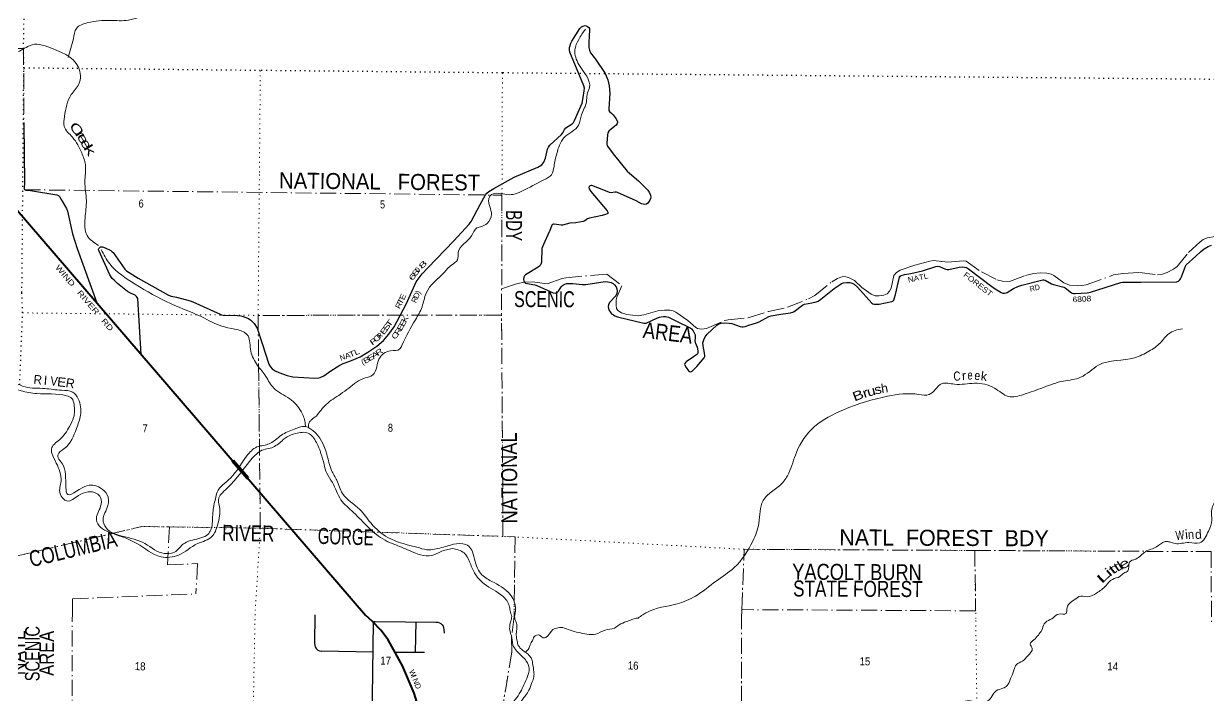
# Model space of a CAD drawing. Header units: feet. Extents: x -256679 to 5, y -731788 to -547785.
# Drawn here: x -218432 to -192535, y -641305 to -626621 of the extents above; entities that cross this region are included whole.
import ezdxf
from ezdxf.enums import TextEntityAlignment as Align

# ---------------------------------------------------------------- set-up
doc = ezdxf.new("R2010")
doc.units = ezdxf.units.FT
doc.header["$LTSCALE"] = 70
doc.linetypes.add('DOT_DASHED', pattern=[7.7, 5, -1.2, 0.3, -1.2])
doc.linetypes.add('DOTTED', pattern=[1.5, 0.3, -1.2])
for name, color, linetype, lineweight in [('26', 7, 'Continuous', 40), ('29', 7, 'Continuous', 25), ('39', 7, 'Continuous', 13), ('44', 7, 'DOT_DASHED', 13), ('6', 7, 'DOTTED', 25), ('61', 7, 'Continuous', 13), ('7', 7, 'DOTTED', 13)]:
    doc.layers.add(name, color=color, linetype=linetype, lineweight=lineweight)
for name, color, linetype in [('27', 7, 'Continuous'), ('30', 7, 'Continuous'), ('41', 7, 'Continuous')]:
    doc.layers.add(name, color=color, linetype=linetype)

msp = doc.modelspace()

# ---------------------------------------------------------------- linework, layer by layer
at = {"layer": '26'}
for points in [[(-223577.8, -625035.2), (-223290.29, -625265.98), (-223172.51, -625369.86), (-223081.5, -625459.85), (-222965.86, -625588.42), (-210959.29, -639555.81)], [(-209535.69, -645375.04), (-209527.87, -643187.62), (-209528.63, -643163.43), (-209584.32, -642516.16), (-209707.37, -641878.27), (-209896.42, -641256.72), (-210149.4, -640658.35), (-210463.54, -640089.69), (-210622.8, -639882.34), (-210802.86, -639692.78), (-210959.29, -639555.81)]]:
    msp.add_lwpolyline(points, dxfattribs=at)
at = {"layer": '29'}
for p, q in [((-212064.45, -639545.75), (-212072.29, -640163.7)), ((-210825.75, -642984.61), (-210787.9, -639707.53)), ((-210744.57, -639688.1), (-209421.24, -639702.98)), ((-209860.1, -639698.05), (-209873.64, -640363.67)), ((-210796.39, -640364.02), (-211919.24, -640342.74)), ((-210311.24, -640365.39), (-209671.37, -640362.87))]:
    msp.add_line(p, q, dxfattribs=at)
for points in [[(-206308.5, -628554.18), (-206225.62, -628360.54), (-206198.42, -628236.37), (-206176.82, -628092.32), (-206174.13, -628027.5), (-206184.73, -627977.4), (-206490.92, -627244.76), (-206498.94, -627195.62), (-206497.14, -627145.2), (-206472.29, -627045.16), (-206452.15, -627001.15), (-206274.31, -626723.42), (-206240.7, -626689.64), (-206209.22, -626673.43), (-206159.73, -626662.63), (-206132.56, -626666.48), (-206103.94, -626678.84), (-206079.65, -626702.24), (-206064.35, -626729.25), (-206062.62, -626765.99), (-206080.62, -627025.61), (-206076.95, -627143.4), (-206064.35, -627201.02), (-206039.82, -627258.5), (-205930.69, -627398.87), (-205719.09, -627707.45), (-205659.46, -627847.44), (-205630.66, -627977.09), (-205616.8, -628145.67), (-205642.36, -628479.47), (-205637.86, -628517.29), (-205627.85, -628539.45), (-205571.28, -628582.11), (-205543.23, -628611.28), (-205477.7, -628704.56), (-205452.51, -628763.98), (-205450.71, -628783.78), (-205457.35, -628803.14), (-205481.3, -628837.8), (-205584.39, -628918.41), (-205641.46, -628972.85), (-205661.25, -629008.86), (-205671.73, -629052.53), (-205686.45, -629232.14), (-205685.54, -629255.56), (-205673.18, -629290.5), (-205519.58, -629503.83), (-205238.36, -629842.56), (-205191.37, -629888.93), (-204988.54, -630055.32), (-204790.65, -630261.6), (-204751.59, -630317.94), (-204728.2, -630373.76), (-204724.6, -630416.97), (-204731.79, -630445.78), (-204745.56, -630482.58), (-204787.58, -630544.82), (-204818.17, -630566.43), (-204862.02, -630574.07), (-204890.15, -630570.03), (-204922.54, -630559.22), (-205042.8, -630496.17), (-205448.91, -630312.54), (-205470.5, -630305.34), (-205506.49, -630301.74), (-205588.49, -630320.37), (-205625.26, -630314.34), (-205745.66, -630262.98), (-206010.36, -630159.49), (-206024.15, -630158.96), (-206046.35, -630163.09), (-206058.94, -630170.29), (-206075.25, -630199.86), (-206069.74, -630231.51), (-206031.19, -630290.81), (-205673.73, -630712.55), (-205658.56, -630739.29), (-205658.56, -630751.9), (-205664.99, -630768.74), (-205678.35, -630778.91), (-205715.69, -630794.2), (-205782.4, -630814.21), (-206061.65, -630870.74), (-206087.29, -630877.93), (-206105.08, -630887.24), (-206166.02, -630931.96), (-206180.87, -630939.16), (-206202.75, -630947.14), (-206357.85, -630973.79), (-206490.52, -630984.92), (-206649.99, -631027.48), (-206665.38, -631028.29), (-206682.04, -631028.29), (-206833.2, -631003.08), (-206848.93, -631003.09), (-206864.23, -631008.85), (-206875.03, -631014.79), (-206883.58, -631028.29), (-206938.09, -631167.27), (-206941.65, -631175.03)], [(-218445.91, -628781.96), (-218426.12, -628814.37), (-218417.12, -630096.42), (-218423.42, -630224.26), (-218421.62, -630236.86), (-218412.62, -630249.47), (-218383.83, -630260.27), (-218279.46, -630265.67), (-217709.31, -630360.64), (-217673.03, -630375.51), (-217647.83, -630397.12), (-217611.34, -630462.76), (-217496.67, -630663.61), (-217474.84, -630721.72), (-217367.87, -631218.05), (-217262.78, -631534.33), (-216834.54, -632726.41)], [(-211717, -634208.74), (-211521.19, -634084.42), (-211450.31, -634050.6), (-211304.56, -633999.09), (-211076.01, -633902.95), (-210904.88, -633805.71), (-210708.9, -633672.46), (-210563.99, -633551.07), (-210449.77, -633409.57), (-210334.33, -633248.01), (-210065.82, -632737.79), (-209854.41, -632268.34), (-209789.36, -632174.34), (-209720.97, -632091.51), (-209594.54, -631959.93), (-209027.17, -631366.16), (-208693.45, -631007.53), (-208650.34, -630944.28), (-208455.22, -630572.48), (-208338.01, -630361), (-208303.86, -630323.29), (-208265.17, -630290.88), (-208156.29, -630222.92), (-207711.25, -629976.52), (-207191.75, -629759.69), (-207103.11, -629703.64), (-207058.59, -629648.05), (-207023.65, -629563.35), (-206983.01, -629363.55), (-206961.9, -629320.68), (-206929.03, -629273.52), (-206676.65, -629042.82), (-206647.4, -629005.23), (-206611.96, -628934.22), (-206577.22, -628899), (-206444.05, -628812.57), (-206409.77, -628778.58), (-206388.27, -628740.54), (-206308.5, -628554.18)], [(-206941.65, -631175.03), (-207066.93, -631448.5), (-207090.08, -631499.16), (-207101.13, -631539.76), (-207113.89, -631833.5), (-207128.78, -631884.49), (-207137.77, -631900.7), (-207146.77, -631915.11), (-207186.64, -631943.93), (-207463.31, -632109.96), (-207481.48, -632131.18), (-207497.68, -632159.99), (-207504.88, -632212.21), (-207501.28, -632242.82), (-207494.08, -632266.23), (-207463.47, -632291.97), (-207260.14, -632331.06), (-207211.96, -632347.4), (-206854.5, -632507.13), (-206814.76, -632512.93), (-206791.36, -632507.53), (-206758.97, -632491.32), (-206737.27, -632469.66), (-206682.93, -632374.82), (-206656.4, -632345.47), (-206633, -632329.26), (-206600.61, -632313.06), (-206562.87, -632301.41), (-206430.48, -632302.27), (-206212.27, -632322.99), (-206139.93, -632322.06), (-205718.84, -632260.84), (-205659.21, -632264.93), (-205590.17, -632280.65), (-205543.38, -632300.46), (-205512.79, -632327.46), (-205483.18, -632374.73), (-205462.4, -632417.5), (-205458.8, -632466.12), (-205462.4, -632516.53), (-205483.62, -632568.73)], [(-215863.36, -633857.04), (-215939.74, -632630.94), (-215965.28, -632586.65), (-215996.24, -632557.72), (-216099.5, -632511.49), (-216159.63, -632475.02), (-216382.77, -632302.16), (-216454.17, -632229.82), (-216494.34, -632190.52), (-216545.71, -632109.84), (-216788.3, -631578.58), (-216793.96, -631553.09), (-216789.45, -631535.09), (-216752.47, -631503.35), (-216730.97, -631497.27), (-216706.68, -631499.08), (-216650.52, -631519.55), (-216530.33, -631581.91), (-216497.04, -631607.11), (-216476.4, -631625.31), (-216219.91, -631988.85), (-216180.68, -632027.72), (-215931.46, -632183.1), (-215268.87, -632554.25), (-215210.21, -632576.69), (-215088.35, -632599.33), (-214791.11, -632680.3), (-214731.56, -632701.04), (-214137.89, -632972.01), (-214106.4, -632984.62), (-214068.13, -632991.37), (-213759.32, -632998.04), (-213685.32, -633008.03), (-213633.13, -633022.43), (-213573.75, -633042.24), (-213518.15, -633067.25), (-213467.57, -633101.66), (-213391.99, -633179.09), (-213329.01, -633276.32), (-213215.76, -633615.81), (-213071.64, -634066.94), (-213037.48, -634126.22), (-212997.89, -634165.84), (-212936.71, -634209.05), (-212855.14, -634249.62), (-212673.98, -634313.49), (-212548.25, -634340.25), (-212069.34, -634371.11), (-211979.36, -634363.91), (-211950.77, -634357.15), (-211867.79, -634317.09), (-211717, -634208.74)], [(-192808.46, -631701.49), (-192707.69, -631608.57), (-192625.4, -631546.09), (-192539.02, -631493.87), (-192467.63, -631463.75)], [(-202580.08, -633209.76), (-202413.58, -633161.05), (-202353.69, -633135.99), (-202139.55, -633024.35), (-202089.06, -633008.05), (-201881.6, -632972.53), (-201669.87, -632945.12), (-201619.81, -632930.18), (-201588.89, -632912.71), (-201403.58, -632774.84), (-201364.85, -632756.06), (-201203.82, -632725.16), (-201109.31, -632702.04), (-201060.73, -632685.83), (-201040.15, -632674.69), (-200717.12, -632411.65), (-200584.75, -632320.31), (-200554.16, -632302.3), (-200511.69, -632290.08), (-200433.59, -632278.9), (-200368.81, -632280.7), (-200323.15, -632292.15), (-200277.03, -632316.71), (-200202.9, -632384.76), (-199889.85, -632731.53), (-199871.24, -632745.27), (-199840.65, -632752.47), (-199767.99, -632754.16), (-199732.67, -632750.67), (-199455.66, -632694.9), (-199424.95, -632680.44), (-199412.36, -632667.84), (-199391.7, -632618.28), (-199373.92, -632542.66), (-199286.95, -632162.53), (-199271.99, -632142.05), (-199250.4, -632127.64), (-199199.43, -632108.41), (-199174.82, -632102.43), (-199040.28, -632079.85), (-198780.13, -632021.46), (-198488.29, -631927.77), (-198450.88, -631924.57), (-198414.51, -631929.57), (-198283.14, -631985.39), (-198245.81, -631993), (-198205.76, -631992.6), (-197977.82, -631942.79), (-197918.74, -631938.58), (-197862.95, -631943.98), (-197823.36, -631952.99), (-197775.98, -631977.15), (-197270, -632368.95), (-197217.98, -632403.21), (-197066.65, -632494.99), (-197027.06, -632511.2), (-196987.76, -632512.19), (-196955.08, -632507.6), (-196929.89, -632496.79), (-196792.87, -632412.39), (-196696.85, -632365.35), (-196612.56, -632336.28), (-196153.39, -632221.3), (-196128.2, -632219.5), (-196100.42, -632225.34), (-195961.74, -632305.94), (-195918.09, -632323.28), (-195693.61, -632385.17), (-195661.02, -632398.83), (-195524.45, -632504.01), (-195508.26, -632511.21), (-195483.2, -632518.68), (-195443.47, -632520.22), (-195179.95, -632505.23), (-195107.86, -632491.42), (-194445.63, -632278.94), (-194410.54, -632271.74), (-194386.09, -632270.36), (-194008.96, -632272.5), (-193226.3, -632263.4), (-193205.75, -632257.35), (-193187.75, -632248.35), (-193158.96, -632221.34), (-193139.16, -632197.93), (-193123.56, -632157.62), (-193034.79, -631918.83), (-193019.24, -631895.86), (-192808.46, -631701.49)], [(-205483.62, -632568.73), (-205615.36, -632709.2), (-205644.57, -632763.26), (-205652.26, -632810.05), (-205647.76, -632849.65), (-205632.46, -632894.68), (-205614.06, -632919.93), (-205578.48, -632963.11), (-205540.69, -632990.11), (-205506.49, -633009.92), (-205454.07, -633029.39), (-204874.86, -633166.58), (-204845.16, -633170.19), (-204825.25, -633166.97), (-204588.02, -633058.09), (-204535.64, -633040.54), (-204497.85, -633031.54), (-204445.66, -633024.33), (-204404.71, -633026.05), (-204371.88, -633029.74), (-204335.89, -633038.74), (-204172.07, -633117.07), (-203862.6, -633272.84), (-203832.92, -633292.64), (-203793.88, -633335.25), (-203764.53, -633391.68), (-203752.83, -633420.49), (-203751.29, -633490.18), (-203758.23, -633557.34), (-203753.59, -633590.13), (-203705.84, -633695.17), (-203695.25, -633775.22), (-203697.05, -633816.64), (-203704.25, -633838.24), (-203717.44, -633850.92), (-203839.96, -633944.28), (-203941.78, -634007.51), (-203954.38, -634018.31), (-203976.79, -634049.33), (-203983.17, -634070.53), (-203981.37, -634090.34), (-203952.7, -634135.85), (-203895, -634212.78), (-203873.4, -634227.19), (-203848.53, -634230.11), (-203815.82, -634216.38), (-203713.43, -634113.02), (-203556.62, -633924.4), (-203544.09, -633899.47), (-203542.29, -633883.26), (-203550.36, -633826.53), (-203580.83, -633667.86), (-203581.88, -633598.76), (-203565.68, -633533.93), (-203533.29, -633470.91), (-203488.63, -633409.84), (-203281.35, -633213.42), (-203246.82, -633189.06), (-203184.18, -633166.6), (-203115.8, -633159.4), (-203009.56, -633166.18), (-202950.24, -633177.4), (-202768.49, -633240.43), (-202734.3, -633245.83), (-202706.45, -633246.73), (-202660.51, -633240.43), (-202580.08, -633209.76)], [(-210787.9, -639707.53), (-210779.3, -639697.45), (-210768.51, -639692.72), (-210759.06, -639690.02), (-210744.57, -639688.1)], [(-209421.24, -639702.98), (-209374.87, -639708.93), (-209343.84, -639718.38), (-209311.46, -639738.62), (-209284.48, -639765.62), (-209264.24, -639792.61), (-209253.45, -639819.61), (-209245.36, -639862.8), (-209241.31, -639943.79)], [(-212072.29, -640163.7), (-212067.37, -640216.45), (-212059.27, -640246.14), (-212037.69, -640282.59), (-212001.26, -640316.33), (-211963.49, -640335.23), (-211919.24, -640342.74)]]:
    msp.add_lwpolyline(points, dxfattribs=at)
at = {"layer": '39'}
for points in [[(-223493.31, -616215.91), (-223411.55, -616747.28), (-223399.78, -617022.32), (-223188.96, -617485.67), (-223067.52, -617599.07), (-223056.62, -617735.63), (-222833.41, -618156.94), (-222474.25, -618390.74), (-222168.72, -618559.87), (-221808.24, -618877.97), (-221460.01, -619220.04), (-221409, -619601.78), (-221326.54, -620062.04), (-221127.98, -620553.39), (-221347.36, -621125.51), (-221268.84, -621334.89), (-220999.3, -621489.67), (-220663.45, -621630.96), (-220379.35, -621966.48), (-220209.28, -622262.91), (-220231.34, -622505.56), (-220498.51, -622792.31), (-220705.52, -623081.57), (-220693.77, -623358.62), (-220567.34, -623596.49), (-220324.99, -623885.51), (-220260.55, -624098.77), (-220253.57, -624468.1), (-220146.66, -624882.41), (-219992.85, -625204.8), (-219553.12, -625641.97), (-219481.57, -625965.67), (-219444.28, -626309.16), (-219444.81, -626616.21), (-219521.93, -626723.94), (-219517.31, -626892.55), (-219277.67, -627025.01), (-218625.68, -627265.27), (-218341.62, -627119.14), (-218144.6, -627068.61), (-217904.37, -627128.82), (-217236.01, -627573.93), (-217225.02, -627943.29), (-217393.42, -628172.67), (-217539.8, -628651.08), (-217545.59, -628865.77), (-217365, -629104.1), (-217163.2, -629444.95), (-217083.08, -629702.5), (-217094.24, -630081.71), (-217061.44, -630483.36), (-217090.75, -630874.45), (-217043.72, -631252.14), (-216798.96, -631471.16)], [(-209446.33, -623189.92), (-209953.88, -623191.69), (-210717.51, -623109.04), (-211388.85, -623025.15), (-212182.07, -623124.87), (-212708.84, -623266.96), (-213255.8, -623424.93), (-213508.79, -623695.75), (-213688.41, -624069.53), (-213829.04, -624337.27), (-214035.14, -624516.17), (-214593.72, -625109.54), (-215014.6, -625547.53), (-215177.26, -625811.07), (-215360.25, -626106.56), (-215693.38, -626364.66), (-216140.21, -626543.54), (-216545.49, -626550.18), (-217031.36, -626598.29), (-217277.13, -626722.67), (-217345.25, -626954.9), (-217399.04, -627153.13), (-217461.43, -627363.11)], [(-223590.02, -626036.77), (-223429.6, -626217.58), (-223103.47, -626322.67), (-222781.18, -626405.64), (-222528.12, -626612.46), (-222518.55, -626911.57), (-222736.12, -627264.96), (-222619.89, -627522.82), (-222530.69, -627652), (-222368.5, -627932.32), (-222051.57, -628177.8), (-221711.93, -628590.05), (-221316.66, -629309.82), (-221060.65, -629887.93), (-220861.81, -630102.33), (-220754.93, -630277.82), (-220616.94, -630571.98), (-220422.68, -630854.57), (-220128.7, -630965.41), (-219913.63, -630915.03), (-219696.98, -630914.84), (-219690.2, -631065.41), (-219940.49, -631251.96), (-219999.38, -631337.76), (-220026.16, -631423.83), (-220230.27, -631604.75), (-220481.69, -631927.76), (-220479.22, -632114.42), (-220355.12, -632390.4), (-220138.53, -632641.07), (-219850.01, -632926.45), (-219823.36, -633101.27), (-219903.19, -633293.27), (-220212.9, -633629.83), (-220572.79, -633970), (-220666.14, -634099.66), (-220557.55, -634311.29), (-220325.66, -634409.56), (-220111.99, -634284.92), (-219767.08, -634301.86), (-219234.35, -634408.67), (-218490.06, -634647.7), (-218143.5, -634706.8), (-217493.94, -634756.39), (-217380.07, -634813.54), (-217331.01, -634946.4), (-217339.37, -635229.3), (-217429.25, -635425.22), (-217648.33, -635718.4), (-217826.53, -635919.6), (-217815.24, -636010), (-217718.74, -636227.55), (-217615.69, -636623.77), (-217636, -636896.54), (-217486.86, -637056.33), (-217231.11, -636938.06), (-216837.52, -636889.18), (-216754, -636978.18), (-216749.59, -637172.88), (-216842.29, -637467.12), (-216751.38, -637632.44), (-216561.68, -637738.39), (-215955.88, -637986.3), (-215428.67, -638275.69), (-215047.23, -638240.75), (-214629.89, -637989.37), (-214315.68, -637835.47), (-214195.24, -637583.61), (-214153.74, -637174.56), (-214166.23, -636985.8), (-214089.12, -636880.09), (-213820.05, -636605.39), (-213372.18, -636057.25), (-213255.05, -635963.91), (-212975.5, -635877.95), (-212757.5, -635715.21), (-212672.72, -635651.7), (-212489.6, -635582.99), (-212212.68, -635573.27), (-212031.81, -635777.48), (-211865.25, -636256.51), (-211804.66, -636449.68), (-211683.96, -636651.38), (-211496.49, -637028.23), (-211223.95, -637305.46), (-210532.88, -637915.32), (-210339, -638001.23), (-210001.13, -638140.53), (-209510.53, -638248.99), (-209319.27, -638166.31), (-209059.88, -638092.22)], [(-206152.94, -626742.81), (-206297.88, -626965.14), (-206382.02, -627193.22), (-206292.4, -627515.07), (-206063.88, -628022.72), (-206115.55, -628171.57), (-206128.85, -628326.84), (-206235.28, -628615.32), (-206301.79, -628841.44), (-206616.62, -629112.05), (-206777.88, -629459.68), (-206838.37, -629740.14), (-206892.03, -629922.32), (-207059.47, -630035.31), (-207542.98, -630284.12), (-207728.11, -630352.81), (-207916.67, -630351.23), (-208229.83, -630376.71), (-208264.54, -630450.67), (-208205.14, -630788.32), (-208301.09, -630990.21), (-208417.97, -631053.46), (-208522.56, -631086.7), (-208642.34, -631258.28), (-208932.23, -631625.12), (-208951.63, -631787.52), (-209072.86, -631892.87), (-209232.66, -632052.08), (-209633.65, -632510.3), (-209722.37, -632808.58), (-209867.15, -633092.35), (-210162.67, -633653.8), (-210213.49, -633735.66), (-210410.37, -633770.13), (-210666.7, -633958.64), (-210714.23, -634126.82), (-210805.97, -634304.66), (-210968.97, -634365.51), (-211323.87, -634587.31), (-211505.51, -634720.25), (-211820.33, -634946.4), (-212031.05, -635199.51)], [(-207699.19, -639585.2), (-207687.32, -639326.42), (-207760.64, -639148.68), (-208149.28, -638840.38), (-208386.81, -638695.9), (-208488.1, -638572.64), (-208623.2, -638170.13), (-208702.41, -638045.04), (-208834.37, -637991.76), (-209101.41, -638019.62), (-209415.06, -638105.3), (-209565.69, -638126.11), (-209779.99, -638084.18), (-210474.19, -637853.6), (-210838.74, -637543.49), (-211082.99, -637240.41), (-211465.28, -636892.03), (-211589.28, -636604.01), (-211699.86, -636390.35), (-211807.22, -636030.22), (-212111.9, -635515.91), (-212287.7, -635426.14), (-212520.91, -635488.41), (-212796.8, -635616.54), (-212930.07, -635721.79), (-213151.67, -635834.33), (-213302.37, -635863.17), (-213530.53, -636041.88), (-213911.92, -636556.46), (-214203.36, -636867.09), (-214240.65, -637009.26), (-214297.29, -637309.82), (-214340.54, -637688.76), (-214405.55, -637786.55), (-214556.64, -637863.55), (-214912.65, -637976.97), (-214999.5, -638048.49), (-215080.5, -638140.13), (-215203.33, -638195.29), (-215411.94, -638193.55), (-215837.29, -637957.19), (-216682.48, -637548.73), (-216695.89, -637472.36), (-216590.99, -637158.16), (-216607.07, -636919.2), (-216760.27, -636765.4), (-217095.07, -636740.52), (-217489.51, -636891.74), (-217506.89, -636809.32), (-217518.19, -636478.09), (-217590.41, -636234.65), (-217677.64, -636109.49), (-217683.18, -636051.25), (-217551.65, -635913.87), (-217277.2, -635474.66), (-217190.52, -635180.37), (-217239.7, -634820.73), (-217356.88, -634677.26), (-217605.3, -634637.05), (-217970.08, -634597.87), (-218399.08, -634562.17), (-218676.98, -634447.46), (-219497.97, -634265.98), (-220012.85, -634183.4), (-220414.62, -634250.28), (-220514.63, -634215.32), (-220556.04, -634128.68), (-220541.51, -634068.59), (-220347.76, -633927.73), (-220028.17, -633609.31), (-219780.28, -633228.07), (-219756.08, -632969.38), (-219900.2, -632689.22), (-220230.75, -632391.44), (-220388.67, -632081.06), (-220326.51, -631840.75), (-219954.1, -631442.5), (-219927.36, -631362.45), (-219656.31, -631091.78), (-219626.02, -630825.12), (-219783.86, -630747.54), (-220011.18, -630823.9), (-220242.16, -630858.09), (-220371.73, -630758.67), (-220589.19, -630369.52), (-220725.03, -630057.32), (-220844.77, -629982.06), (-220975.67, -629800.34), (-221251.94, -629246.14), (-221537.93, -628653.72), (-221855.4, -628229.62)], [(-216738.16, -631560.62), (-216551.32, -631870.37), (-215995.3, -632314.53), (-215220.44, -632738.45), (-214476.85, -633061.76), (-214043.11, -633252.04), (-213527.15, -633447.01), (-213465.69, -633778.66), (-213317.82, -634090.97), (-213139.26, -634331.28), (-212962.87, -634591.64), (-212615.71, -634821.33), (-212369.24, -635098.34), (-212280.96, -635339.9), (-212273.3, -635426.08)], [(-193102.01, -633288.96), (-193397.81, -633398.86), (-193577.98, -633596.03), (-193832.28, -633782.55), (-194146.4, -633924.42), (-194934.12, -634086.4), (-195325.49, -634352.04), (-195703.32, -634435.17), (-196139.79, -634574), (-196576.37, -634726.88), (-196903.72, -634770.3), (-197209.13, -634587.12), (-197645.6, -634483.12), (-198083.09, -634503.54), (-198355.82, -634491.22), (-198638.64, -634729.68), (-198861.28, -634725.81), (-199545.67, -634764.23), (-200509.04, -635063.21), (-201141.97, -635429.18), (-201539.85, -635995.8), (-201704.05, -636445.97), (-201860.41, -636675.46), (-202082.56, -636854.21), (-202266.72, -637049.35), (-202359.03, -637538.25), (-202492.68, -637932.49), (-202900.7, -638513.07), (-203294.31, -638806.79), (-203742.36, -639134.17), (-204149, -639305.37), (-204812.55, -639492.47), (-204897.82, -639543.8), (-205000.75, -639617.39)], [(-212031.05, -635199.51), (-212148.13, -635286.83), (-212188.67, -635338.67), (-212205.14, -635444.83)], [(-196062.61, -639686.28), (-195926.61, -639609.04), (-195799.57, -639529.83), (-195644.98, -639515.07), (-195621.85, -639386.82), (-195546.71, -639275.06), (-195423.65, -639191.81), (-195365.11, -639148.14), (-195176.57, -639151.73), (-194977.3, -639071.12), (-194775.37, -638910.25), (-194629.05, -638769.71), (-194468.76, -638706.11), (-194381.89, -638632.58), (-194293.23, -638585.16), (-194257.55, -638394.81), (-194120.57, -638325.71), (-193910.61, -638164.92), (-193664.97, -638056.59), (-193477.48, -637943.77), (-193377.25, -637952.64), (-193257.17, -637987.76), (-192960.08, -637964.16), (-192721.41, -637970.17), (-192530.73, -637714.89), (-192454.52, -637474.7), (-192464.86, -637269.92), (-192366.64, -637035.93), (-192182.77, -636634.09), (-192022.96, -636472.87), (-191819.73, -636398.31), (-191732.5, -636387.57)], [(-209059.88, -638092.22), (-208803.93, -638192.7), (-208685.15, -638384.35), (-208574.82, -638628.1), (-208366.17, -638868.67), (-207959.15, -639136.99), (-207818.47, -639348.89), (-207797.3, -639457.43), (-207759.21, -639584.87)], [(-203440.61, -646774.09), (-203582.01, -646607.43), (-203785.54, -646440.98), (-203976.76, -646264.84), (-204134.11, -646027.48), (-204272.38, -645822.79), (-204403.12, -645702.59), (-204611.6, -645499.87), (-204816.72, -645319.32), (-204892.28, -645230.83), (-205014.18, -645082.8), (-205056.63, -644959.15), (-205144.32, -644806.1), (-205252.26, -644592.25), (-205305.49, -644494.38), (-205440.35, -644309.85), (-205545.18, -644194.42), (-205602.18, -644088.41), (-205632.27, -644021.31), (-205651.29, -643986.65), (-205770.78, -643892.87), (-205853.35, -643838.29), (-205977.56, -643768.46), (-206106.83, -643666.37), (-206192.69, -643587.61), (-206313.89, -643483.75), (-206393.69, -643403.17), (-206470.24, -643280.54), (-206595.98, -643194.6), (-206771.06, -643014.93), (-206917.52, -642816.01), (-206975.35, -642738.07), (-207207.15, -642510.59), (-207356.5, -642341.69), (-207526.4, -642190.26), (-207596.95, -642067.8), (-207704.01, -641960.34), (-207754.66, -641910.7), (-207852.3, -641755.35), (-207802.57, -641564.15), (-207683.24, -641391.02), (-207572.33, -641231.7), (-207497.58, -641075.34), (-207415.99, -640891.09), (-207380.76, -640715.52), (-207444.18, -640555.14), (-207533.4, -640454.21), (-207681.21, -640301.42), (-207745.22, -640161.09), (-207758.29, -640060.37), (-207808.22, -639850.22), (-207783.23, -639682.38), (-207759.21, -639584.87)], [(-207699.19, -639585.2), (-207691.71, -639636.87), (-207667.68, -639705.8), (-207648.55, -639804.69), (-207652.32, -639864.78), (-207663.99, -639988.86), (-207643.86, -640121.89), (-207618.54, -640214.94), (-207568.31, -640278.61), (-207499.94, -640338.79), (-207427.32, -640391.08), (-207351.53, -640471.54), (-207317.61, -640544.77), (-207302.3, -640637.53), (-207278.7, -640788.72), (-207279.94, -640899.06), (-207319.77, -641026.33), (-207386.86, -641194.95), (-207460.37, -641309.21), (-207529.17, -641399.52), (-207589.78, -641484.05), (-207648.98, -641588.68), (-207667.24, -641664.41), (-207675.96, -641756.47), (-207650.23, -641835.48), (-207544.75, -641928.85), (-207448.88, -642007.89), (-207330.92, -642153.8), (-207228.63, -642287.22), (-207112.32, -642421.04), (-207007.49, -642536.46), (-206908.56, -642647.7), (-206829.41, -642750.34), (-206736.72, -642869.43), (-206655.39, -642966.11), (-206554.74, -643087.44), (-206476.83, -643163.95), (-206400.39, -643222.37), (-206307.28, -643327.42), (-206260.35, -643366.91), (-206188.08, -643431.22), (-206144.86, -643460.57), (-206050.27, -643515.5), (-205989.03, -643545.37), (-205921.18, -643623.6), (-205849.11, -643762.16)], [(-207462.95, -640361.55), (-207391.98, -640279.72), (-207374.72, -640238.08), (-207346.68, -640170.67), (-207302.2, -640089.69), (-207274.28, -640026.28), (-207156.96, -639989.56), (-207076.45, -640046.08), (-207016.14, -640039.81), (-206864.83, -639869.62), (-206745.38, -639828.94), (-206647.09, -639825.78), (-206486.42, -639882.63), (-206303.5, -639932.1), (-206120.16, -639967.53), (-205931.87, -639971), (-205722.72, -639878.75), (-205517, -639834.56), (-205414.81, -639767.3), (-205254.31, -639693.7), (-205134.81, -639651.02), (-205041.99, -639619.82), (-205000.75, -639617.39)], [(-202793.49, -647862.01), (-202777.82, -647814.8), (-202737.47, -647737.71), (-202573.26, -647674.26), (-202458.35, -647651.51), (-202351.69, -647636.55), (-202223.36, -647634.26), (-202091.61, -647652.14), (-201904.15, -647683.68), (-201772.75, -647713.59), (-201602.01, -647700.49), (-201445.47, -647693), (-201292.28, -647663.34), (-201205.87, -647587.59), (-201073.82, -647527.22), (-200881.64, -647398.35), (-200806.01, -647280.15), (-200729.78, -647073.66), (-200733.07, -646981.25), (-200657.2, -646855.03), (-200672.21, -646752.25), (-200665.78, -646601.93), (-200559.17, -646452.51), (-200488.55, -646368.28), (-200419.22, -646191.69), (-200286.29, -646169.47), (-200168.9, -646130.74), (-200026.61, -646062.63), (-199885.55, -645968.4), (-199746.72, -645882.14), (-199660.79, -645822.43), (-199611.6, -645717.5), (-199535.56, -645653.49), (-199333.31, -645591.14), (-199221.75, -645477.99), (-199225.87, -645345.42), (-199217.56, -645267.4), (-199206.95, -645247.64), (-199160.95, -645182.76), (-199063.83, -645151.47), (-198941.27, -645140.98), (-198941.21, -645138.98), (-198924.3, -645041.14), (-198906.8, -644923.25), (-198816.8, -644793.42), (-198752.59, -644654.81), (-198771.9, -644561.94), (-198777.9, -644425.31), (-198867.24, -644328.39), (-198879.3, -644261.82), (-198859.27, -644194.17), (-198979.23, -644048.2), (-199001.78, -643929.15), (-198958.78, -643830.06), (-198826.25, -643617.19), (-198771.12, -643582.67), (-198679.95, -643549.2), (-198669.81, -643477.25), (-198644.36, -643293.37), (-198435.62, -643146.92), (-198421.01, -643059.05), (-198299.67, -642954.22), (-198252.37, -642776.99), (-198209.48, -642613.68), (-198233.26, -642468.5), (-198296.86, -642314.14), (-198316.99, -642112.88), (-198356.79, -641967.24), (-198335.05, -641841.44), (-198304.23, -641679.79), (-198278.61, -641626.36), (-198101.8, -641543.2), (-197985.77, -641482.36), (-197799.77, -641427.56), (-197680.16, -641449.1), (-197595.88, -641513.76), (-197442.34, -641472.07), (-197330.31, -641411.11), (-197236.36, -641283.4), (-197171.99, -641207.01), (-197026.04, -641151.05), (-196934.16, -641093.52), (-196855.46, -640939.28), (-196783.83, -640752.73), (-196730.17, -640631.88), (-196595.7, -640557.53), (-196482.02, -640440.43), (-196385.25, -640284.71), (-196428.41, -640185.12), (-196349.6, -640095.1), (-196250.24, -639987.62), (-196174.84, -639877.43), (-196120.77, -639742.55), (-196062.61, -639686.28)]]:
    msp.add_spline(points, degree=3, dxfattribs=at)
at = {"layer": '44'}
for p, q in [((-207953.8, -637832.28), (-207984.65, -632990.45)), ((-215241.47, -637623.36), (-215291.44, -638452.65)), ((-215241.47, -637623.36), (-213259.57, -637651.32)), ((-197641.38, -638138.06), (-197621.05, -639458.18)), ((-217361.77, -639196.87), (-214668.52, -639088)), ((-217368.02, -639489.2), (-217361.77, -639196.87)), ((-202740.89, -639628.97), (-202733.12, -639431.48))]:
    msp.add_line(p, q, dxfattribs=at)
for points in [[(-222009.88, -627097.18), (-218435.04, -627167.08), (-218415.18, -630251.64), (-207976.1, -630370.17), (-207984.65, -632990.45), (-213306.88, -632999.16), (-213259.57, -637651.32), (-207688.82, -637841.32), (-207712.93, -639585.07)], [(-207982.79, -632419.55), (-207660.34, -632305.94), (-207492.77, -632270.83), (-207306.98, -632266.22), (-206988.8, -632312.11), (-206988.8, -632312.11), (-206660.48, -632192.05), (-206579.33, -632174.62), (-205682.9, -632095.89), (-205682.9, -632095.89), (-205353.39, -632354.02), (-205464.8, -632600.78), (-205479.11, -632655.67), (-205483.12, -632777.94), (-205483.12, -632777.94), (-205471.95, -632846.8), (-205439.55, -632892.2), (-205364.96, -632946.15), (-205247.25, -632976.38), (-204998.85, -633006.63), (-204878.16, -632988.4), (-204568.45, -632899.82), (-204425.45, -632884.17), (-204307.26, -632884.17), (-204233.62, -632897.89), (-204177.06, -632928.27), (-203911.57, -633111.9), (-203741.35, -633260.99), (-203699.28, -633286.57), (-203613.15, -633301.08), (-203506.79, -633284.91), (-203105.62, -633111.71), (-203032.23, -633098.63), (-202575.51, -633046.12), (-202150.79, -632913.23), (-201736.64, -632822.22), (-201276.46, -632639.63), (-201135.95, -632567.41), (-200765.19, -632263.78), (-200639.46, -632188.64), (-200567.34, -632160.57), (-200511.14, -632150.82), (-200461.17, -632154.56), (-200403.08, -632172.6), (-200271.64, -632235.77), (-200107.21, -632389.84), (-199904.58, -632536.37), (-199815.16, -632569.47), (-199728.64, -632574.53), (-199624.86, -632559.45), (-199557.62, -632526.59), (-199502.67, -632469.25), (-199467.87, -632405.63), (-199408.19, -632128.22), (-199352.43, -632062.36), (-199272.36, -632009.82), (-198948.2, -631901.71), (-198622.28, -631809.81), (-198541.91, -631798.61), (-198233.62, -631834.37), (-197889.12, -631807.8), (-197826.34, -631811.32), (-197492.57, -632049.49), (-197155.93, -632219.66), (-197034.78, -632248.77), (-196879.71, -632255.03), (-196531.24, -632127.21), (-196358.71, -632082.4), (-196201.69, -632067.19), (-196068.25, -632074.38), (-195969.47, -632094.03), (-195910, -632128.5), (-195693.29, -632289.48), (-195570.48, -632334.95), (-195401.4, -632353.06), (-195302.05, -632346.98), (-195202.64, -632331.47), (-194606.42, -632112.62), (-194401.63, -632080.39), (-194042.41, -632061.45), (-193648.11, -632112.27), (-193537.27, -632100.44), (-193431.1, -632062.36), (-193294.88, -631986.19), (-193218.77, -631931.41), (-192970.29, -631626.29), (-192714.97, -631390.88), (-192643.86, -631340.13), (-192548.71, -631304.69), (-192386.45, -631274.62)], [(-218662.33, -638280.54), (-215849.66, -637614.78), (-215241.47, -637623.36)], [(-202733.12, -639431.48), (-202681.25, -638112.35), (-197641.38, -638138.06)], [(-197641.38, -638138.06), (-192473.39, -638164.42), (-192465.53, -639716.37)], [(-215291.44, -638452.65), (-214628.62, -638425.86), (-214668.52, -639088)], [(-223759.77, -644262.58), (-220018.19, -644289.61), (-220021.17, -645580.48), (-217381.28, -645629.16), (-217368.02, -639489.2)], [(-207712.93, -639585.07), (-207765.17, -640040.68), (-207763.08, -640359.24), (-208211.89, -643077.38), (-202732.94, -643092.21), (-202740.89, -639628.97)], [(-197621.05, -639458.18), (-202720.31, -639432.17), (-202733.12, -639431.48)]]:
    msp.add_lwpolyline(points, dxfattribs=at)
at = {"layer": '6'}
for points in [[(-218517.73, -634519.02), (-218455.93, -632944.15), (-218470.32, -632500.51), (-218428.62, -627588.97), (-218435.04, -627167.08), (-218341.09, -621955.45), (-218262.81, -616607.78), (-218243.41, -611343.9), (-218187.91, -606082.34), (-218152.21, -600788.49), (-218082.44, -595256.12), (-223289.76, -595121.57)], [(-191659.75, -627846.34), (-207966.97, -627697.72), (-213258.56, -627645.37), (-218428.59, -627591.15)]]:
    msp.add_lwpolyline(points, dxfattribs=at)
at = {"layer": '61', "lineweight": 25}
for p, q in [((-213880.61, -636195.76), (-213554.68, -636574.92)), ((-213554.68, -636574.92), (-213516.76, -636542.32))]:
    msp.add_line(p, q, dxfattribs=at)
msp.add_lwpolyline([(-213880.61, -636195.76), (-213842.69, -636163.16), (-213516.76, -636542.32)], dxfattribs=at)
msp.add_lwpolyline([(-213528.04, -636541.46), (-213843.54, -636174.45), (-213869.33, -636196.62), (-213553.83, -636563.63)], close=True, dxfattribs=at)
at = {"layer": '7'}
for p, q in [((-213258.56, -627645.37), (-213279.09, -629919.71)), ((-207688.82, -637841.32), (-207712.93, -639585.07)), ((-202681.25, -638112.35), (-202740.89, -639628.97)), ((-197641.38, -638138.06), (-197617.74, -639673.11))]:
    msp.add_line(p, q, dxfattribs=at)
for points in [[(-207966.97, -627697.72), (-207984.65, -632990.45), (-207953.8, -637832.28)], [(-213279.09, -629919.71), (-213306.88, -632999.16), (-213259.57, -637651.32), (-213372.98, -639533.76)], [(-218455.93, -632944.15), (-213306.88, -632999.16), (-207984.65, -632990.45)], [(-191745.4, -638223.96), (-192473.39, -638164.42), (-197641.38, -638138.06), (-202681.25, -638112.35), (-207688.82, -637841.32), (-207953.8, -637832.28), (-213259.57, -637651.32), (-215849.66, -637614.78), (-218662.33, -638280.54)], [(-213372.98, -639533.76), (-213440.53, -643001.6), (-213552.42, -648366.42), (-213534.49, -653610.59), (-213498.74, -654241.75)], [(-202740.91, -639628.97), (-202732.94, -643092.21), (-202917.69, -647499.23)], [(-197617.74, -639673.11), (-197572.5, -643170.01), (-197546.2, -648265.93), (-197174.38, -653674.91), (-197200.37, -654849.42)], [(-208231.77, -652051.28), (-208274.17, -648255), (-208211.89, -643077.38), (-207763.08, -640359.24), (-207765.07, -640029.59)]]:
    msp.add_lwpolyline(points, dxfattribs=at)

# ---------------------------------------------------------------- texts
at = {"layer": '27'}
for s, rotation, width, p in [('WIND   RIVER   RD', 310.662, 1.3, (-217749.77, -631957.57)), ('W', 294.092, 0.95, (-210012.36, -640780.66)), ('N', 291.413, 1.05, (-209936.43, -640960.41))]:
    msp.add_text(s, height=120, rotation=rotation, dxfattribs=dict(at, width=width)).set_placement(p)
for s, rotation, p in [('I', 291.413, (-209968.78, -640892.31)), ('D', 290.102, (-209889.35, -641068.41))]:
    msp.add_text(s, height=120, rotation=rotation, dxfattribs=at).set_placement(p)
at = {"layer": '30'}
for s, rotation, width, p in [('8', 46.144, 2.05, (-209664.7, -631931.18)), ('6', 55.316, 1.75, (-209884.83, -632189.3)), ('8', 50.455, 1.85, (-209817.13, -632096.51)), ('T', 62.244, 1.45, (-210137.88, -632718.31)), ('E', 65.756, 1.2, (-210090.55, -632617.07)), ('R', 65.756, 1.1, (-209831.29, -632679.72)), ('D', 65.756, 1.1, (-209789.72, -632584.42)), ('R', 62.244, 1.2, (-210181.25, -632806.8)), ('S', 54.453, 1.5, (-210450.63, -633286.04)), ('T', 54.453, 1.7, (-210389.97, -633205.46)), ('E', 62.244, 1.3, (-210139.05, -633282.23)), ('E', 62.244, 1.3, (-210090.22, -633195.04)), ('K', 62.244, 1.25, (-210040.9, -633104.92)), ('O', 41.953, 1.5, (-210664.73, -633538.18)), ('E', 51.089, 1.6, (-210509.02, -633369.64)), ('C', 54.453, 1.4, (-210260.79, -633471.9)), ('R', 56.453, 1.35, (-210196.66, -633380.3)), ('F', 37.212, 1.65, (-210747.95, -633614.57)), ('A', 19.464, 1.15, (-211331.43, -633934.35)), ('T', 22.814, 1.35, (-211233.31, -633895.84)), ('L', 22.814, 1.3, (-211125.59, -633852.03)), ('B', 29.606, 1.35, (-210906.22, -634025.95)), ('E', 30.606, 1.35, (-210810.83, -633968.62)), ('A', 34.212, 1.5, (-210722.68, -633911.59)), ('R', 34.212, 1.35, (-210626.54, -633846.22))]:
    msp.add_text(s, height=120, rotation=rotation, dxfattribs=dict(at, width=width)).set_placement(p, align=Align.CENTER)
for s, rotation, p in [('0', 46.144, (-209778.88, -632046.43)), (')', 65.756, (-209757.8, -632512.74)), ('R', 45.089, (-210607.01, -633485.36)), ('N', 19.464, (-211441.06, -633973.09)), ('(', 22.814, (-210997.86, -634073.82))]:
    msp.add_text(s, height=120, rotation=rotation, dxfattribs=at).set_placement(p, align=Align.CENTER)
for s, rotation, width, p in [('NATL', 12.65, 1.1, (-199088.03, -632284.29)), ('FOREST', 322.248, 1.15, (-197900.3, -632134.4)), ('RD', 14.058, 0.95, (-196425.47, -632484.41)), ('6808', 3.256, 1.15, (-195500.08, -632711.62))]:
    msp.add_text(s, height=120, rotation=rotation, dxfattribs=dict(at, width=width)).set_placement(p)
at = {"layer": '41'}
for s, rotation, width, p in [('C', 310.046, 1.6, (-217353.21, -628987.45)), ('r', 305.812, 1.85, (-217274.06, -629091.71)), ('e', 302.07, 1.55, (-217218.21, -629185.02)), ('e', 300.325, 1.5, (-217151.32, -629301.58)), ('k', 302.103, 1.75, (-217070.26, -629434.35)), ('C', 2.998, 0.8, (-198024.67, -634425.18)), ('R', 355.491, 0.95, (-218131.01, -634504.93)), ('V', 353.949, 0.9, (-217779.15, -634534.37)), ('E', 353.79, 1.1, (-217611.92, -634556.15)), ('e', 358.756, 0.75, (-197744.55, -634402.17)), ('e', 354.404, 0.85, (-197592.73, -634411.73)), ('B', 20.728, 1.35, (-200156.38, -634838.92)), ('r', 18.525, 1.3, (-200001.93, -634785.9)), ('u', 15.447, 1.25, (-199879.57, -634751.34)), ('s', 11.95, 1.2, (-199737.23, -634714.17)), ('W', 6.033, 0.75, (-193144.61, -637902.22)), ('n', 3.896, 0.9, (-192907.18, -637887.18)), ('e', 29.924, 1.5, (-194328.48, -638512.14)), ('i', 41.098, 1.75, (-194652.23, -638688.03)), ('t', 37.742, 1.7, (-194569.45, -638634.29)), ('t', 33.51, 1.55, (-194481.67, -638585.98)), ('l', 32.984, 1.35, (-194411.7, -638551.88)), ('L', 43.383, 2.05, (-194756.93, -638775.55))]:
    msp.add_text(s, height=200, rotation=rotation, dxfattribs=dict(at, width=width)).set_placement(p, align=Align.CENTER)
for s, rotation, p in [('k', 353.368, (-197450.65, -634426.16)), ('I', 355.491, (-217962.23, -634518.24)), ('R', 350.991, (-217428, -634579.85)), ('r', 3.622, (-197869.14, -634413.66)), ('h', 8.706, (-199597.78, -634690.11)), ('i', 5.523, (-193002.99, -637887.93)), ('d', 4.552, (-192745, -637884.87))]:
    msp.add_text(s, height=200, rotation=rotation, dxfattribs=at).set_placement(p, align=Align.CENTER)
at = {"layer": '44'}
for s, height, rotation, width, p in [(' NATIONAL   FOREST', 350, 359.349, 0.95, (-212975.46, -630221.17)), ('BDY', 350, 269.809, 0.7, (-207887.14, -630698.61)), ('SCENIC', 350, 359.793, 0.75, (-207711.96, -632816.43)), ('AREA', 350, 353.057, 0.85, (-204907.25, -633486.99)), ('NATIONAL', 350, 90.365, 0.85, (-207637.46, -637546.58)), ('RIVER', 350, 359.047, 0.8, (-214096.67, -637926.73)), ('COLUMBIA', 350, 13.547, 0.8, (-218264.81, -638506.47)), ('GORGE', 350, 358.365, 0.7, (-212006.61, -637993.27)), ('YACOLT BURN', 350, 359.708, 0.85, (-201630.32, -638776.97)), ('STATE FOREST', 350, 359.708, 0.8, (-201612, -639143.75)), ('NATL', 318.1, 89.793, 0.9, (-218399.25, -640864.03)), ('SCENIC', 318.1, 89.793, 0.75, (-218084.96, -640997.55)), ('AREA', 318.2, 89.793, 0.85, (-217773.72, -640879.48))]:
    msp.add_text(s, height=height, rotation=rotation, dxfattribs=dict(at, width=width)).set_placement(p)
msp.add_text(' NATL  FOREST  BDY', height=350, rotation=359.708, dxfattribs=at).set_placement((-200732.17, -638025.08))
at = {"layer": '7', "width": 0.85}
for s, p in [('6', (-215919.48, -630640.56)), ('5', (-210641.72, -630660.11)), ('7', (-215831.84, -635555.42)), ('8', (-210470.23, -635542.7))]:
    msp.add_text(s, height=175, dxfattribs=at).set_placement(p)
at = {"layer": '7', "width": 0.9}
for s, p in [('18', (-216005.26, -640753.36)), ('17', (-210638.4, -640630.73)), ('16', (-205228.36, -640738.77)), ('15', (-200161.34, -640646.08)), ('14', (-194745.15, -640756.59))]:
    msp.add_text(s, height=175, rotation=358.334, dxfattribs=at).set_placement(p)

doc.saveas('drawing.dxf')
